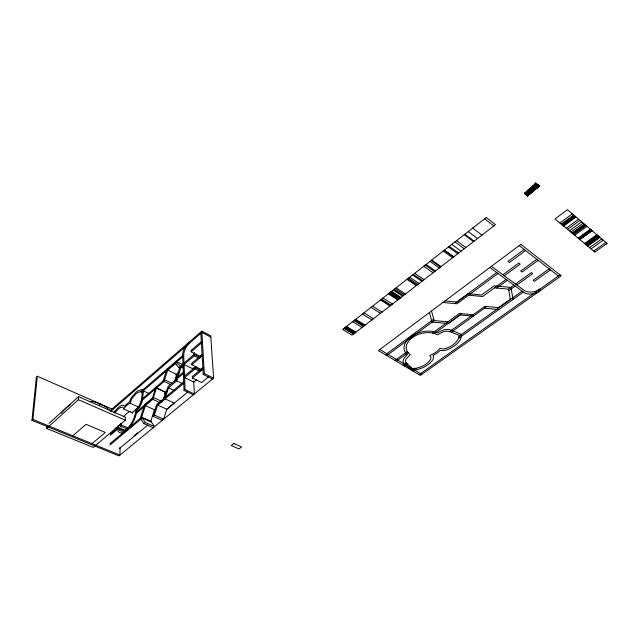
<?xml version="1.0" encoding="UTF-8"?>
<svg xmlns="http://www.w3.org/2000/svg" width="639" height="639" viewBox="0 0 639 639"><rect width="100%" height="100%" fill="white"/><g stroke="black" fill="none" stroke-linecap="round" stroke-linejoin="round"><path stroke-width="0.96" d="M164.391 393.225L165.485 392.306L156.459 388.073L141.219 401.06L142.361 392.618L140.836 391.579L138.359 392.258A16.957 7.764 -64.7 0 0 136.203 393.664L131.802 398.68L130.156 403.233A15.272 6.925 -65 0 0 123.607 408.968L132.537 412.93A15.176 7.013 -65.2 0 1 139.094 407.251L130.156 403.233M132.537 412.93L132.457 411.971M141.227 400.813L139.661 405.11L135.875 409.679A15.272 6.925 -65 0 1 127.105 428.617A15.272 6.925 -65 0 1 117.927 425.957M46.775 426.117L46.567 428.426L93.238 447.428L125.364 420.206L125.412 417.155L78.581 396.651L49.051 423.345M123.607 408.968C123.654 405.294 119.03 407.954 117.824 409.511A16.758 7.508 -65.2 0 0 115.723 411.772L114.685 413.137M120.1 447.236L119.94 455.08L32.916 419.456L31.95 420.35L118.95 455.887L213.602 378.152L210.734 335.842L201.82 331.146L111.026 409.863M120.523 426.644L120.587 423.705M99.804 405.621L99.884 403.712L93.366 401.619A14.785 9.905 47.6 0 0 91.8 401.516L89.62 401.691M530.058 193.034A1.566 1.086 -24.8 0 0 530.538 192.355L529.931 191.716L531.057 191.82L530.538 192.035M46.567 428.426L78.389 399.742L78.581 396.651M32.916 419.456L37.31 376.227L112.64 409.327M31.95 420.35L36.375 377.13L37.31 376.227M114.046 412.347L115.907 409.974A19.689 8.826 -65.2 0 1 117.768 408.041C119.325 406.636 123.167 403.321 124.637 406.308A17.045 7.732 -65.1 0 1 129.182 402.338L131.522 397.282L136.315 392.026A19.921 9.13 -64.7 0 1 138.224 390.709L141.77 389.598L143.479 390.94L141.994 402.53L139.989 406.532L136.834 410.382A17.045 7.732 -65.1 0 1 126.706 430.422A17.045 7.732 -65.1 0 1 116.921 427.291L115.308 428.29M139.118 406.7L141.594 401.42M162.801 418.545L162.234 420.334L153.001 416.205L156.723 404.519L183.697 381.906M174.295 381.986L176.668 374.446L178.752 372.673M154.406 415.038L157.585 405.038L164.998 398.832L174.183 403.089L166.771 409.232L163.64 419.184L154.406 415.038L153.001 416.205M175.853 379.878L179.487 368.32L175.342 363.519L167.698 370.093L164.071 381.459L156.515 387.905L152.841 399.335L135.212 414.248M164.998 398.832L168.488 387.801L176.691 380.876L181.037 366.994L176.052 361.267M164.407 398.073L168.089 386.451L183.369 373.527M163.44 398.776L165.541 392.138L167.051 390.86M163.089 381.084L166.907 369.142M154.454 409.767L145.365 405.661L141.65 417.155L145.404 422.523L154.63 426.588L150.804 421.205L154.454 409.767L156.579 407.986M155.948 387.178L152.425 398.161L144.678 404.711L140.284 418.297L144.023 423.673L153.248 427.723M458.666 338.239L456.685 341.418A20.232 12.98 -15.6 0 1 453.147 344.733A18.843 12.077 -15.6 0 1 451.07 346.122C447.787 347.872 443.586 350.084 439.896 348.335A18.339 11.742 -14.7 0 1 429.799 355.42C433.41 358.439 427.882 362.84 425.318 364.534A20.041 12.732 -14 0 1 421.676 366.522L416.62 368.24L412.091 368.431L405.917 362.473L405.517 360.692L406.18 358.902L410.302 354.605A18.339 11.742 -14.7 0 1 412.419 337.6A18.339 11.742 -14.7 0 1 437.515 334.844C441.062 332.663 445.702 329.996 449.92 331.721L458.706 335.068A5.911 3.77 -16.1 0 1 459.05 336.242A9.825 6.27 -16 0 1 458.65 338.239L523.381 292.063M123.567 417.027L124.613 415.669A16.654 7.604 -65.3 0 1 126.706 413.433L130.124 411.181M535.682 183.233L535.226 183.273L539.236 185.981L535.682 183.233L524.499 193.202L527.59 195.941L528.141 195.654L524.994 193.074L524.387 193.297L527.471 196.037L539.492 185.949L535.362 183.153L539.492 185.949M528.405 190.526L524.883 193.737L528.956 190.342M530.354 188.745L533.964 185.781L530.873 188.593L529.435 188.633L530.889 188.593M531.784 187.946L530.889 188.761L529.268 188.785L530.362 188.912L533.661 187.387M531.408 187.962L534.076 185.869L531.96 187.826M534.004 186.077L535.73 184.839L534.004 186.077L533.038 185.302L536.329 187.443A1.038 0.727 -25.4 0 0 537.032 187.594M525.681 193.489L528.988 190.486L530.242 190.654L528.437 190.67L524.978 193.825L525.577 193.585M534.124 186.173L535.857 184.935L534.124 186.173L535.562 186.836M533.685 187.067L532.319 188.058L533.797 187.035L535.186 187.171L534.731 187.299L534.979 188.497L535.426 188.345L535.218 187.315M99.133 404.383L99.884 403.712L106.282 407.291A14.729 9.833 48 0 1 107.767 408.521L109.804 410.534M526.384 193.625L525.577 194.352L526.959 193.385M528.605 191.628L529.507 190.813M529.667 190.67L530.202 190.486L528.597 190.526L529.667 190.67L530.562 189.871L533.988 189.12M531.76 187.81L531.249 187.946L532.407 188.209L534.755 186.404L534.028 187.059M529.148 191.42L531.081 189.695M526.448 193.737L525.673 194.44L527.023 193.497M528.741 191.684L531.257 189.711L529.284 191.476A1.35 0.943 -24.8 0 0 528.852 191.748L529.396 191.532A1.334 0.935 -24.8 0 1 529.835 191.285L530.282 191.229M529.947 191.524L531.528 190.126M531.696 189.999L533.102 189.016M533.837 187.227L533.357 187.355L535.426 186.947M535.107 186.955L536.84 185.701L534.539 187.475M532.031 189.943L529.308 191.668A1.182 0.823 -24.8 0 0 528.852 191.948L530.354 191.46M530.074 191.588L533.078 189.2L530.602 191.38L531.121 191.676M534.563 187.618L535.538 187.035L534.563 187.618L534.739 188.465L533.765 189.32L534.236 189.152M72.87 435.806L86.041 424.304L105.291 432.411L92.072 443.666M526.752 195.446A0.895 0.623 -24.6 0 0 527.574 195.27A1.59 1.11 -24.6 0 0 528.054 194.983A1.486 1.038 -24.6 0 0 528.501 194.408L528.493 194.024A1.51 1.054 -24.7 0 0 529.052 193.545L530.226 193.218L529.763 193.433A1.55 1.078 -24.8 0 0 530.186 193.146A1.837 1.286 -24.8 0 0 530.721 192.419L536.265 187.61L535.833 187.754M528.086 194.879L527.526 195.151A1.358 0.943 -24.6 0 0 527.934 194.879A1.238 0.863 -24.6 0 0 528.301 194.4L528.253 194.024A1.366 0.958 -24.7 0 0 529.028 193.321L529.643 193.321A1.174 0.823 -24.8 0 0 529.915 193.154L529.611 193.114A1.35 0.943 -24.7 0 1 528.828 193.745L528.844 194.136A1.222 0.847 -24.7 0 1 528.485 194.615A1.342 0.935 -24.7 0 1 528.086 194.879L528.03 194.903A1.054 0.735 -24.6 0 1 527.806 194.983L527.542 195.183A1.062 0.743 -24.6 0 1 527.199 195.262L526.975 195.454M110.994 411.125L201.892 332.416L210.814 337.112M182.666 355.572L140.828 391.579L142.617 392.402M141.906 391.939L182.722 356.866M201.341 341.609L191.093 350.412L191.157 351.825L200.159 356.394L202.363 354.525M191.157 351.825L201.421 343.015M527.59 195.941L539.372 185.861L527.375 195.949L527.934 195.67M184.016 363.072L194.208 354.365L199.967 357.289M141.387 399.607L164.606 379.798L171.987 383.32M178.88 367.617L183.002 364.094M194.208 354.365L194.28 355.795L184.072 364.494L193.122 368.983L196.037 366.522M179.431 368.487L183.05 365.404M175.797 374.869L178.824 372.289M202.092 354.509L191.7 363.319L191.772 364.765L200.886 369.302L203.114 367.441M191.772 364.765L202.172 355.955M110.307 434.001L118.127 427.387L125.356 430.486M135.556 412.634L153.432 397.498L161.691 401.3M176.444 378.016L183.321 372.202M110.267 435.327L118.423 428.442L124.757 431.149M184.535 376.139L194.871 367.441L200.694 370.332M194.871 367.441L194.943 368.903L184.599 377.601L193.761 382.058L196.716 379.598M188.513 342.68L188.225 342.927A9.625 4.633 -62.6 0 0 182.65 355.068L184.032 390.421L193.29 394.83M110.02 443.666L141.65 417.155L150.804 421.205M109.98 445.016L142.249 418.01L151.411 422.059M156.132 406.38L183.752 383.264M202.859 367.752L192.331 376.563L192.403 378.04L201.628 382.545L208.41 376.946M192.403 378.04L202.946 369.23M144.023 423.673L145.404 422.523M184.032 390.421L185.078 389.55L183.712 355.492A9.649 4.657 -62.6 0 1 189.408 343.223M212.523 379.039L203.25 374.438L204.328 373.543L201.82 331.146M119.102 448.794L147.777 425.063M166.715 409.399L187.706 392.034M126.418 429.216L126.905 428.833L118.79 425.342M524.156 249.474L507.973 261.455L509.395 262.517L525.562 250.568M559.916 222.987L572.272 213.841M561.314 224.145L573.662 215.016M385.405 354.773L433.737 319.069M454.712 303.581L496.727 272.541M561.753 224.505L574.094 215.391M561.865 224.601L574.213 215.487M562.32 224.984L574.661 215.87M386.747 355.564L434.169 320.594L447.987 321.8M498.029 273.492L456.957 303.789L442.899 302.487M563.023 225.567L575.364 216.469M563.71 226.134L576.043 217.044M540.267 290.633L539.747 291.001A12.101 7.772 -20.8 0 1 523.868 292.422L489.849 267.493M502.917 274.746L518.82 263.068L520.226 264.131L504.323 275.784M566.25 228.243L578.567 219.193M567.624 229.385L579.94 220.359M569.341 230.815L581.65 221.813M395.022 360.452L407.267 351.522M432.595 333.039L459.361 313.501L473.14 314.739L484.753 306.353L498.5 307.623L510.353 299.148L508.516 289.187L494.546 287.822M506.088 279.395L482.637 296.52L468.619 295.186M570.899 232.101L583.191 223.131M396.34 361.235L408.089 352.672M434.408 333.494L461.574 313.701M496.791 288.045L507.374 280.337M572.145 233.139L584.437 224.185M536.8 259.274L520.689 271.008L522.079 272.046L538.174 260.345M572.328 233.291L584.685 224.393M573.215 234.034L585.532 225.12M573.75 234.473L586.035 225.543M574.677 235.24L586.961 226.334M578.103 238.091L590.364 229.225M403.065 365.204L406.316 362.856M449.632 331.561L472.94 314.723M508.317 289.171L513.908 285.13M515.529 284.012L531.368 272.573L532.734 273.604L516.903 285.018M578.527 238.443L590.819 229.617M578.638 238.539L590.899 229.681M578.782 238.659L591.043 229.8M404.367 365.971L407.362 363.807M451.182 332.2L486.758 306.544M508.788 290.657L515.17 286.048M579.757 239.465L592.01 230.631M579.908 239.585L592.153 230.751M549.133 268.835L533.102 280.329L534.452 281.344L550.483 269.882M584.557 243.451L596.786 234.689M585.316 244.074L597.537 235.328M585.42 244.162L597.641 235.416M585.556 244.282L597.777 235.535M585.883 244.553L598.104 235.807M586.139 244.761L598.447 236.103L586.267 244.865M411.54 370.213L413.8 368.591M459.058 336.242L522.135 291.152M586.554 245.112L598.767 236.374M587.009 245.48L599.278 236.805M587.361 245.775L599.574 237.061M412.818 370.963L416.636 368.24M587.768 246.111L599.973 237.404M589.573 247.612L601.77 238.93M591.043 248.835L603.232 240.168M419.08 374.662L560.028 274.866M593.687 251.031L605.86 242.413M606.283 243.962L607.05 243.419L567.4 209.696L555.019 218.921L594.877 252.022L595.636 251.486M594.877 252.022L607.05 243.419M70.426 404.351L66.176 407.794L62.478 411.828A15.009 6.063 -65.2 0 0 61.408 413.329M527.59 195.294L528.141 195.023A1.574 1.102 -24.7 0 0 528.605 194.719A1.462 1.022 -24.7 0 0 529.044 194.144L529.06 193.817A1.438 0.998 -24.7 0 0 529.324 193.577A1.542 1.078 -24.7 0 0 529.587 193.305L529.595 193.329M526.895 195.526L527.463 195.254M526.8 195.438L527.367 195.167L526.784 194.048A1.43 0.998 -24.7 0 1 527.087 193.593L526.512 193.833A1.454 1.014 -24.6 0 0 526.201 194.296L526.776 195.414L527.343 195.143M527.199 195.262L527.758 194.999M526.975 195.286L527.542 195.015M528.493 194.024L529.06 193.817M526.256 194.959L526.832 194.695M528.277 193.992L528.788 193.761M527.063 194.496L526.496 194.759L526.848 195.262L527.415 194.991L526.959 194.064A1.222 0.847 -24.7 0 1 527.311 193.593L526.736 193.833A1.174 0.823 -24.6 0 0 526.352 194.408L526.416 194.655M526.161 194.879L526.744 194.615M529.707 193.337L530.17 193.066A1.39 0.966 -24.8 0 0 531.017 192.139M526.256 194.735L527.007 194.416L526.432 194.671M529.036 193.321L529.595 193.106M526.863 193.713L527.439 193.473M530.57 192.155L531.081 191.932M530.841 191.916L531.249 191.748M527.143 193.393L526.568 193.633A1.861 1.302 -24.7 0 0 526.736 193.833M526.512 193.513L527.087 193.274A1.661 1.158 -24.8 0 1 527.471 191.932A1.27 0.887 -24.8 0 1 529.004 191.54L528.469 191.748M529.803 191.652L530.106 191.396M528.613 191.804L529.156 191.596A1.669 1.166 -24.7 0 1 529.396 191.732L529.308 191.668M528.03 191.444A1.59 1.11 -24.8 0 1 529.276 191.484L529.867 191.277M526.624 193.449A1.486 1.038 -24.7 0 1 527.487 191.764L528.062 191.596M529.3 191.492L530.753 192.004M536.824 187.882L537.215 187.746A1.062 0.743 -25.3 0 0 537.687 187.499L537.279 187.634A1.03 0.719 -25.3 0 1 536.824 187.882A1.054 0.735 -25.3 0 1 535.881 187.786L532.91 185.414L536.313 187.65A1.03 0.719 -25.3 0 0 537.239 187.746M531.153 189.831L530.634 190.015L532.207 189.967L530.737 189.887M533.261 189.04L532.774 189.2L534.276 189.344L532.591 189.368M534.739 188.465L535.027 187.483M537.319 187.594L537.734 187.451M529.116 190.198L528.565 190.374L528.397 189.591L528.948 189.432L529.148 190.342M536.84 187.674L537.247 187.539A1.022 0.711 -25.4 0 0 537.726 187.267M530.362 188.912L530.889 188.761M530.186 188.896L530.713 188.737M532.407 188.209L532.902 188.066M534.02 187.243L533.549 187.371L534.867 186.492L534.252 187.083M536.536 185.901L536.968 185.797L535.234 187.051L535.897 187.578A1.046 0.727 -25.3 0 0 537.327 187.411M473.467 316.129L460.224 314.947L448.442 323.526L432.108 322.112L429.408 312.543M484.434 308.214L498.883 309.548M445.016 300.913L457.037 302.031L468.283 293.724L481.574 294.994L494.139 285.809L510.92 287.454L513.085 299.411M533.317 187.155L534.995 187.347M529.108 193.569L529.324 193.577A1.062 0.743 -24.8 0 0 529.731 193.441M119.876 424.424L128.056 427.874M78.389 399.742L125.364 420.206M136.834 410.382L138.647 411.189M157.585 405.038L166.771 409.232M152.841 399.335L159.454 402.37M143.479 390.94L148.847 393.416M156.515 387.905L165.541 392.138M168.488 387.801L174.287 390.549M185.078 389.55L194.336 393.975L193.721 381.355M164.071 381.459L170.645 384.59M176.691 380.876L182.498 383.672M167.698 370.093L176.668 374.446M175.342 363.519L176.971 364.326M181.037 366.994L183.505 368.216M178.497 362.481L182.57 364.494M204.328 373.543L213.602 378.152M194.943 368.903L199.112 370.971M194.28 355.795L199.224 358.295M344.916 327.727L354.413 333.366M344.253 328.246L353.758 333.87M344.101 328.366L353.599 333.989M379.806 349.517L421.788 374.382M346.49 326.497L355.987 332.152M345.891 326.968L355.404 332.599M345.659 327.152L355.156 332.791M352.6 321.736L362.089 327.448M354.469 320.275L363.958 326.01M354.022 320.626L363.511 326.353M355.675 319.34L365.252 325.019M354.964 319.891L364.454 325.626M362.425 314.076L371.906 319.891M363.966 312.87L373.448 318.701M529.859 191.468L529.907 191.5A1.19 0.831 -24.8 0 0 529.571 191.604M370.995 307.391L380.461 313.294M372.537 306.185L382.002 312.112M381.507 299.188L390.964 305.202M381.044 299.555L390.493 305.57M380.532 299.955L389.982 305.961M382.993 298.03L392.442 304.06M389.079 293.285L398.512 299.387M388.328 293.868L397.77 299.963M391.316 291.544L400.749 297.67M390.756 291.983L400.19 298.093M390.405 292.255L399.838 298.365M389.966 292.598L399.407 298.701M389.702 292.806L399.159 298.892M393.209 290.066L402.634 296.208M391.459 291.432L400.893 297.55M395.038 288.636L404.471 294.795M393.999 289.451L403.425 295.601M396.084 287.822L405.509 293.996M407.586 278.852L416.995 285.146M406.963 279.339L416.372 285.625M409.719 277.19L419.12 283.508M408.521 278.125L417.922 284.435M413.321 274.379L422.802 280.673M412.474 275.042L421.956 281.328M414.703 273.308L424.096 279.674M425.191 265.129L434.56 271.615M423.697 266.295L433.066 272.757M426.053 264.45L435.423 270.944M429.967 261.399L439.328 267.941M431.708 260.041L441.062 266.599M431.157 260.472L440.511 267.03M443.226 251.063L452.556 257.749M444.44 250.113L453.762 256.814M444.201 250.296L453.53 256.998M449.249 246.366L458.65 253.044M448.442 246.989L457.764 253.731M451.781 244.386L461.094 251.167M456.55 240.671L465.847 247.509M491.439 266.311L524.196 290.386A12.125 7.804 -20.9 0 0 540.394 288.764M454.944 241.925L464.241 248.739M464.793 234.241L474.074 241.167M464.226 234.681L473.507 241.606M468.211 231.574L477.477 238.539M472.676 228.099L481.934 235.112M484.586 218.802L493.819 225.958M519.188 245.624L558.398 276.016M110.204 410.933L110.611 411.34M431.485 310.993L434.169 320.594M120.843 423.609L121.37 427.187M200.862 333.31L203.25 374.438M193.066 367.76L193.154 369.701M528.126 194.999A0.887 0.615 -24.6 0 1 527.319 195.175M527.494 191.78A1.47 1.022 -24.7 0 1 528.828 191.956M531.249 191.94A1.574 1.094 -24.8 0 1 530.218 193.202M527.127 193.561A1.901 1.326 -24.8 0 1 527.359 191.836A1.422 0.99 -24.8 0 1 528.038 191.452L527.471 191.66A1.438 0.998 -24.7 0 0 526.808 192.059M526.552 193.801A1.941 1.35 -24.7 0 1 526.784 192.043M527.471 191.644A1.597 1.118 -24.7 0 1 528.836 191.756M137.481 432.795A16.941 7.828 -65.2 0 1 134.062 435.622M140.828 391.595A8.107 3.706 -64.5 0 1 141.914 391.931M193.473 355.284A9.585 4.705 -62.7 0 1 194.623 352.608M461.646 335.818L460.463 339.621L457.724 343.079A24.074 15.456 -15.6 0 1 455.112 345.387C450.83 348.455 445.551 351.402 440.103 350.507A20.472 13.115 -14.7 0 1 433.106 355.42C434.975 359.749 429.727 363.335 426.708 365.564A23.539 14.969 -14 0 1 423.553 367.377L417.579 369.638L411.836 370.141L404.231 363.775C400.869 361.043 405.046 356.642 407.355 354.701A20.472 13.115 -14.7 0 1 410.997 336.681A20.472 13.115 -14.7 0 1 437.491 332.823C441.429 330.675 446.437 328.063 450.926 330.02L461.126 334.293L461.646 335.818M535.666 183.609L534.372 184.799L536.105 183.561L535.666 183.609M535.786 183.705L534.492 184.895L536.233 183.657L535.786 183.705M536.928 184.591L535.61 185.773L537.351 184.519L536.928 184.591M536.8 184.495L535.482 185.677L537.223 184.423L536.8 184.495M538.086 185.486L536.736 186.668L538.485 185.398L538.086 185.486M537.958 185.39L536.616 186.564L538.357 185.302L537.958 185.39M486.263 217.5L342.632 329.516L352.129 335.124L495.481 224.672L486.263 217.5M233.89 443.458L231.238 445.471L238.922 448.937L241.582 446.949L233.89 443.458M520.841 244.394L378.344 350.603L420.334 375.405L561.234 275.8L520.841 244.394M528.988 190.486L528.437 190.67L528.237 189.743L528.796 189.575L528.988 190.486"/></g></svg>
